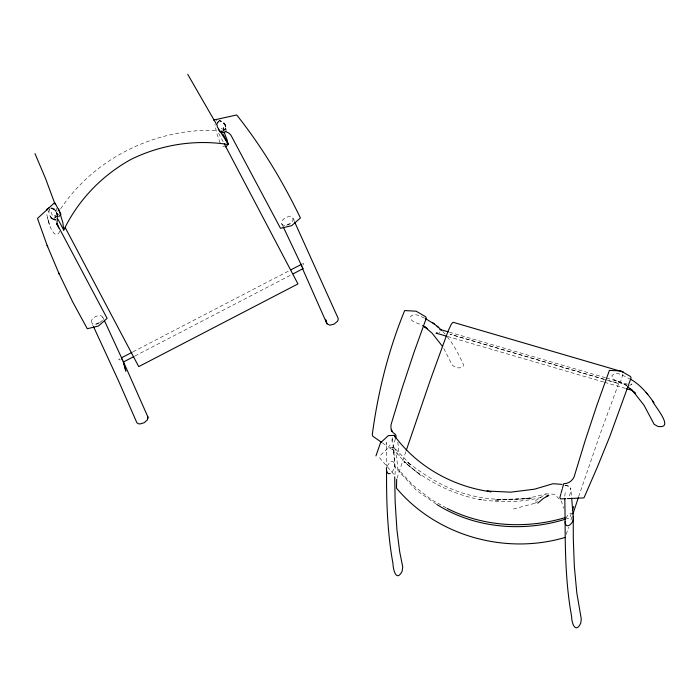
<?xml version="1.0" encoding="UTF-8"?>
<svg xmlns="http://www.w3.org/2000/svg" width="700" height="700" viewBox="0 0 700 700"><rect width="100%" height="100%" fill="white"/><g stroke="black" fill="none" stroke-linecap="round" stroke-linejoin="round"><path stroke-width="0.53" stroke-dasharray="3.5 2.62" d="M564.786 496.099L565.294 491.829M218.732 122.763L219.03 120.855M391.886 441.219L392.35 436.949L394.73 464.476L394.091 468.816L391.799 472.5M57.68 216.589L56.14 211.12L53.883 208.381M48.816 211.995L48.939 210.936M217.28 124.206L217.621 122.43L219.319 120.435M59.36 231.061C59.658 233.87 56.411 235.463 54.32 233.616C49.376 228.025 47.933 220.054 46.489 212.87M223.72 129.631L223.51 127.479L223.947 131.548L223.956 128.599L223.16 130.086M395.36 438.821L392.289 449.811L387.993 446.81M622.895 374.071L619.929 384.02L605.264 379.741M569.45 495.924L570.798 491.68L570.701 487.865L571.567 497.114M566.212 534.363L568.566 527.231M570.911 520.1L572.259 516.031M578.646 496.676L599.979 434.473L618.678 383.451L449.96 334.224L604.214 379.435M397.023 478.266L405.904 451.474M217.455 123.305L217.893 121.975M513.38 509.005L534.861 503.274L535.859 500.404L546.131 493.911L554.785 494.261L561.461 501.445L563.657 508.27M571.358 513.327L569.678 518.175L566.562 518.91M49.018 210.28L49.578 209.186M302.873 265.265L303.572 263.506L302.549 263.786M566.038 518.262C567.044 516.224 568.575 512.977 571.366 513.476M49.35 209.545L48.773 211.873C49.333 215.355 51.599 220.544 55.886 220.062L52.85 219.406L50.96 217.718L52.605 219.135L51.45 218.4L56.245 219.949L50.759 218.549L53.856 219.091L55.3 217.061L55.064 218.094L55.002 214.996L55.913 219.73M387.24 466.279C394.476 453.031 396.2 469.271 394.713 475.816M60.646 208.819C94.561 157.999 155.925 128.109 216.729 130.401L217.621 131.355M56.516 216.877L57.155 214.524L56.14 211.12M390.11 445.13L388.491 446.652M223.186 130.261L225.243 129.097L225.706 127.566L225.619 128.048L225.207 124.871L223.335 121.73L225.207 124.871L226.065 130.244L225.19 125.282L222.591 121.992L218.89 119.997M439.32 332.517L439.976 331.922M99.82 322.569L102.226 320.477C105.875 310.17 85.041 318.203 93.013 325.579M218.085 121.669L219.599 120.881L222.285 121.756L225.295 125.51L226.065 127.811L224.665 123.76L225.295 125.51M629.685 385.507L631.977 383.95L630 385.219L630.516 385.053M534.861 503.274L537.451 501.576M57.724 216.195L56.087 217.14L54.486 216.921L52.036 214.812L50.208 209.93M119.508 358.846L118.633 359.555L120.418 360.019M95.996 324.17L100.984 321.554M133.07 351.803L289.957 270.322M135.004 355.976L291.27 274.82M286.632 225.138L291.646 222.556M222.565 130.541L224.901 129.465M99.015 323.269C96.81 324.328 93.24 325.098 91.647 322.683M50.619 208.53C54.714 207.883 57.111 213.176 57.689 216.501M216.116 120.855L216.808 120.68M525.84 498.802L531.554 498.059L495.162 500.062L525.84 498.802L546.131 493.911M541.214 497.394C521.036 502.574 499.835 502.661 479.351 499.327L482.781 500.133C453.442 495.093 426.134 481.075 403.821 461.536L421.199 475.79L407.085 464.179L392.42 448.849L393.969 453.162L395.124 467.233L416.579 490.472L435.811 503.79M531.554 498.059C509.653 500.369 487.366 500.412 466.077 494.104C444.106 487.83 424.76 475.492 406.814 461.659L411.224 465.395L393.89 447.309L388.246 447.834L380.721 455.131L379.733 458.001L393.671 474.084M495.162 500.062L500.343 499.852M224.438 129.666L222.093 128.861L219.782 126.131M51.581 207.55L52.097 207.55M220.028 120.907L220.832 121.047M565.276 485.38L569.774 486.43L564.375 485.17M52.08 208.154L53.235 208.88L50.75 208.25C55.125 208.53 56.989 212.992 57.724 216.72L56.359 212.249M51.459 208.416L53.953 209.519M449.374 332.185L605.386 377.72M606.436 378.017L627.375 384.134M447.554 336.473L603.601 382.016M604.642 382.322L625.59 388.43M222.88 146.134L224.543 146.851M424.489 318.168C420.709 316.391 413.779 312.06 410.428 316.873C410.235 322.901 419.484 322.884 422.984 325.771M630.849 379.374C625.433 377.422 617.181 370.029 611.957 375.655C612.36 382.961 623.77 381.981 627.839 386.908M446.241 507.903L431.034 499.389L413.175 485.406L397.793 468.877L396.567 455.998L393.015 449.75M382.366 442.899L386.671 445.891L386.234 442.461L386.549 466.48M442.75 331.45L445.366 334.303M50.155 216.352L52.85 219.406M294.219 221.077C293.142 211.916 277.498 218.951 282.721 225.811M281.846 223.939L283.168 225.138L285.031 225.54C288.619 225.356 294.184 222.486 292.889 218.164M447.23 336.761C454.108 344.969 458.745 354.699 463.339 364.297C464.275 368.113 458.745 368.27 456.33 367.605L452.69 365.558L451.701 364.079L443.608 348.084M393.89 447.309L397.425 453.574M218.645 133.28L223.773 142.896M57.505 213.097L58.529 215.023M102.725 316.969L104.029 319.777M220.133 142.931L216.457 132.361L214.97 124.311M47.416 217.674L48.44 220.972M48.58 221.401L49.595 224.674M56.332 208.364L57.925 215.066M223.737 129.404L224.017 130.699M397.836 442.137L399.158 455.604M626.789 385.245L614.39 379.96L626.789 385.245"/><path stroke-width="1.05" d="M573.256 516.215L573.3 538.615L574.341 566.431L576.809 592.865L581.28 619.028L580.746 623.236C575.575 634.121 571.541 623.017 571.69 616.919C565.898 585.497 565.163 553.42 565.119 521.553M396.681 479.299L396.489 488.18C436.852 536.051 505.488 555.179 565.206 537.416M386.592 470.619C386.33 501.778 387.433 533.12 393.006 563.841C393.102 569.852 396.463 582.601 402.203 571.077L402.719 566.869L399.717 551.88L396.935 529.909L395.132 501.769L394.713 476.884M93.468 326.55L118.615 381.054L136.832 422.651L138.145 423.684L139.947 423.955L144.165 422.739L147.35 419.965L147.84 416.824L123.314 361.48L125.799 370.974L123.314 361.48M57.391 219.389L56.945 222.285L57.461 225.094L56.84 223.624L107.109 318.351L98.49 325.999L87.281 328.729L72.625 301.796L58.765 272.991M57.549 217.7L57.146 219.048L57.479 218.312M46.917 210.079L47.145 209.011L49.595 207.524M560.91 493.754L559.895 497.411L560.534 498.907L565.722 498.68M561.164 492.835L562.196 489.177M395.614 437.902L396.139 436.074L395.509 434.595L392.954 432.495L391.204 429.783L391.834 431.252L390.941 428.059L391.02 424.716L402.098 388.29L413.91 352.616L426.291 318.22L425.679 316.785L416.115 311.185L404.67 310.572C388.342 350.315 377.921 392.262 372.26 434.814L372.89 436.301L381.509 442.295M562.45 488.259L563.745 483.691C568.234 483.779 572.329 480.918 574.114 476.858L585.218 440.449L597.03 404.801L609.403 370.396L620.865 370.939L630.464 376.469L631.076 377.904L609.892 436.249L597.336 467.101L583.957 497.892L567.315 498.61M104.466 320.714L123.419 361.83M572.933 513.992L578.305 497.691M406.245 450.45L430.623 379.225L448.219 330.767L451.412 324.012L453.04 322.262L623.49 372.085M375.944 455.919L380.459 442.908L388.29 435.627L394.161 435.382C416.938 466.559 452.804 486.605 490.866 491.759L487.077 491.032L510.633 492.17L534.546 489.177L553.035 483.709L562.1 484.391M572.372 510.423L573.711 506.546M58.1 219.468L63.744 230.099C78.243 199.964 101.99 175.385 131.241 159.268C161.403 144.541 195.309 139.248 228.471 144.55L222.836 133.91M225.899 131.127L224.315 132.571L221.148 131.688M293.213 273.814L303.021 268.634L283.159 226.748M58.748 216.685L60.988 214.314L55.239 203.385M54.775 202.536L37.502 218.435L47.101 245.324L59.36 274.4M537.766 503.142L543.489 498.33L548.826 495.434L546.114 496.23M121.45 357.84L132.099 352.31M290.929 269.824L301.578 264.285M123.357 362.031L134.032 356.484M221.471 131.058L219.765 131.854L218.356 129.255M225.453 146.895C231.157 144.191 224.7 136.535 224.42 132.213M390.259 473.567C386.855 474.915 385.998 469.901 386.558 467.574M565.53 519.155C523.101 532.516 474.53 528.325 436.686 504.394M564.961 517.659C526.356 529.191 483.28 526.837 447.186 508.436M213.553 120.076L236.696 114.975C261.599 146.274 282.319 180.679 299.775 216.624L300.379 218.059L291.725 225.645L280.49 228.305L230.843 135.048L228.769 133.053L226.074 131.784M437.675 333.104L436.03 333.113L446.504 336.166M223.501 132.65L221.069 131.653M302.916 268.774L302.435 268.45L326.97 323.803L329.858 325.185L333.979 324.161L337.374 321.422L338.179 319.795L338.065 318.141L294.665 222.049M448.332 331.879L439.95 329.438L440.239 329.954M626.64 388.736L631.872 390.267L631.006 389.524L635.407 393.47L633.194 391.396L644.096 405.37L654.133 424.287L657.825 426.405C675.378 429.223 654.194 405.86 652.339 400.61M425.477 318.614L434.481 324.144M630.849 379.374C640.544 384.956 647.701 393.759 653.984 402.815M422.984 325.771L427.359 328.624L424.655 326.769L432.233 333.34L442.636 346.553M121.651 358.873L122.535 359.783M437.08 326.226L441.429 330.102M627.839 386.908L632.048 390.285L629.93 388.377M432.819 322.814L438.743 327.556M631.776 390.206L635.407 393.47M646.135 392.411L647.789 394.625M228.471 144.55L217.175 126.691M217.42 125.869L187.722 74.322M394.625 436.223L395.544 437.911M224.28 143.859L297.955 283.929L138.731 366.625L65.205 227.561M58.669 227.981L57.059 223.423M35 153.641L45.605 178.666L55.134 204.391M47.101 245.324L47.714 246.75M301.656 266.752L301.411 265.519M325.596 319.366L326.97 323.803L326.025 320.757M58.686 209.002L62.851 222.653L63.744 230.099M147.84 416.824L148.032 418.399M571.664 498.199L573.309 517.764C574.289 521.911 566.843 529.996 565.18 523.101L564.812 498.26"/></g></svg>
